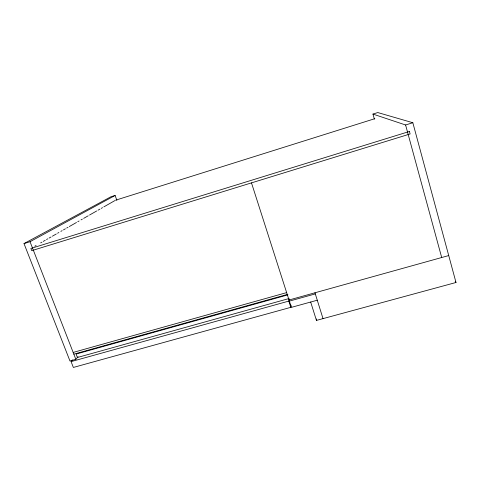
<?xml version="1.0" encoding="UTF-8"?>
<svg xmlns="http://www.w3.org/2000/svg" width="480" height="480" viewBox="0 0 480 480"><rect width="100%" height="100%" fill="white"/><g stroke="black" fill="none" stroke-linecap="round" stroke-linejoin="round"><path stroke-width="0.72" d="M72.552 359.922L71.076 361.62L73.356 367.446L290.814 307.332L290.97 305.106M317.274 300.21L291.372 307.368L289.368 301.116L289.488 299.628M290.814 307.332L288.81 301.086L289.128 298.596M116.886 200.364L115.116 195.462L110.856 196.806L24 243.576L69.954 360.966L75.852 359.322L78.072 356.736M34.782 246.228L36.09 245.484M40.65 242.886L41.952 242.148M43.254 241.404L45.21 240.288M46.512 239.55L47.814 238.806M49.116 238.062L51.072 236.952M52.374 236.208L56.286 233.982M57.588 233.238L58.89 232.494M60.846 231.384L62.148 230.64M63.45 229.902L65.406 228.786M66.708 228.042L68.01 227.304M69.312 226.56L76.482 222.474M77.784 221.736L79.086 220.992M81.042 219.876L82.344 219.138M83.646 218.394L88.206 215.796M89.514 215.052L96.678 210.972M97.98 210.228L99.936 209.118M101.238 208.374L102.54 207.63M103.842 206.886L114.918 200.58M24 243.576L30.036 241.704L115.116 195.462M374.37 119.106L372.96 114.078L377.784 112.554L412.836 122.73L456 282.492L316.446 320.412L310.674 302.034M115.572 200.208L374.856 118.68M372.96 114.078L405.594 124.98L412.836 122.73M73.164 352.422L286.644 292.614M73.836 354.15L287.238 294.468M287.964 294.84L76.092 354.066L77.424 357.492L288.42 298.71M448.728 255.564L289.014 300.006L251.484 182.88M71.076 361.62L288.81 301.086M289.368 301.116L315.306 293.904M455.214 281.496L456 282.492M30.036 241.704L75.852 359.322M314.958 292.788L323.022 318.624M405.594 124.98L441.696 257.52M316.38 318.93L316.446 320.412M409.434 131.46L30.876 248.454L31.734 250.656L410.112 133.956L409.434 131.46"/></g></svg>
